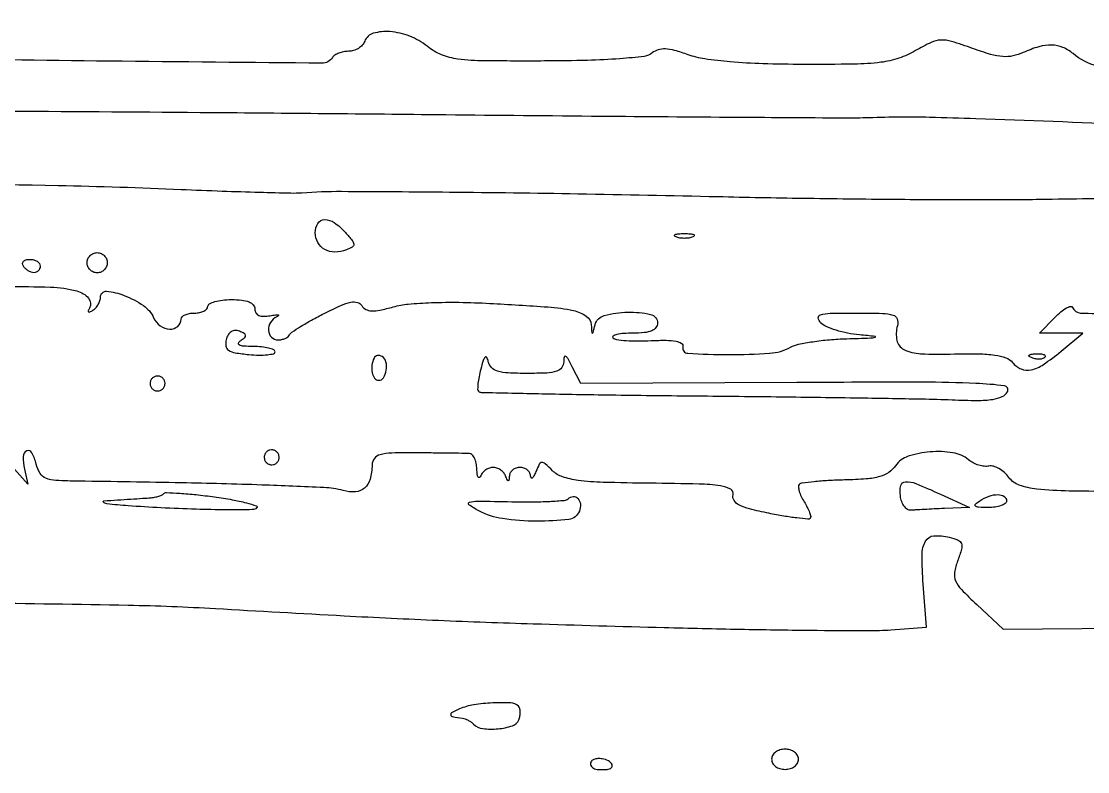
# Model space of a CAD drawing. Extents: x 0 to 5034, y 0 to 2560.
# Drawn here: x 908.2 to 1067.1, y 2196.7 to 2308.5 of the extents above; entities that cross this region are included whole.
import ezdxf

# ---------------------------------------------------------------- set-up
doc = ezdxf.new("R2010")
doc.units = 0

msp = doc.modelspace()

# ---------------------------------------------------------------- linework, layer by layer
for points in [[(1336.676578, 2318.858857, -0.00002), (1264.40431, 2319.816549, -0.099619)], [(1068.570134, 2301.821789, -0.121481), (1064.921259, 2303.652056, 0.078319), (1063.397851, 2304.586867, 0.093167), (1061.749922, 2304.935123, 0.076421), (1059.83766, 2304.684967, 0.036241), (1057.501631, 2303.818789, -0.05537), (1055.947114, 2303.308982, -0.071522), (1054.44999, 2303.213826, -0.051189), (1052.634631, 2303.547197, -0.015324), (1049.95632, 2304.418593, 0.011616), (1046.7782, 2305.478729, 0.084241), (1045.187331, 2305.687767, 0.103005), (1043.752922, 2305.332604, 0.021263), (1041.444582, 2304.099804, -0.052965), (1038.968358, 2302.972498, -0.049857), (1036.259684, 2302.361809, -0.026777), (1032.277321, 2302.088287, -0.00459), (1024.69284, 2302.043893, -0.007124), (1018.697003, 2302.149277, -0.013172), (1013.833315, 2302.432489, -0.015657), (1010.038603, 2302.873959, -0.048802), (1007.545279, 2303.496434, 0.01811), (1005.550541, 2304.126545, 0.055058), (1004.148742, 2304.352403, 0.083605), (1003.090375, 2304.227921, 0.102563), (1002.213093, 2303.761889, -0.144842), (1001.011546, 2303.246728, -0.010638), (997.401255, 2302.898772, -0.012242), (992.558253, 2302.654848, -0.005449), (986.167814, 2302.559347, -0.003209), (977.179601, 2302.580664, -0.028953), (973.256796, 2302.842625, -0.067042), (970.815991, 2303.487892, -0.070101), (968.673275, 2304.75, 0.074619), (966.069308, 2306.252432, 0.07363), (963.12706, 2306.933166, 0.090794), (960.648872, 2306.682712, 0.234823), (959.361626, 2305.5, -0.095434), (959.004701, 2304.926498, -0.066849), (958.41637, 2304.440625, -0.064522), (957.696159, 2304.112113, -0.074909), (956.952028, 2304, 0.045355), (956.208643, 2303.932429, 0.045614), (955.4911, 2303.731941, 0.049655), (954.901206, 2303.43758, 0.114278), (954.554053, 2303.08746, -0.262236), (953.004303, 2302.232157, -0.000438), (921.239823, 2302.533979, -0.001658), (891.603154, 2302.93988, -0.051289)], [(904.70368, 2295.09649, -0.000885), (934.860189, 2294.907063, -0.000561), (970, 2294.584683, 0.000346), (993.162058, 2294.362214, 0.000511), (1013.490625, 2294.201785, 0.000229), (1030.845005, 2294.090482, 0.009962), (1034.5, 2294.141531, -0.006453), (1039.2169, 2294.24052, -0.008371), (1043.541671, 2294.203048, -0.002688), (1050.435598, 2293.990772, -0.000128), (1073.5, 2293.150498, 0.002174), (1102.595487, 2292.209705, 0.001985), (1132.59759, 2291.489365, 0.002007), (1159.534698, 2291.057776, 0.005968), (1178, 2291.056495, -0.000814), (1184.119056, 2291.119146, -0.001083), (1189.68125, 2291.154983, -0.000762)], [(1074.432353, 2282.098919, 0.001257), (1060, 2281.911009, -0.004283), (1050.863757, 2281.847354, -0.001682), (1038.26875, 2281.909847, -0.001664), (1024.649613, 2282.068561, -0.002075), (1012, 2282.310608, 0.001528), (991.126627, 2282.732883, 0.001981), (971.984841, 2282.985775, 0.001422), (955.888858, 2283.088872, 0.019162), (950, 2282.884104, -0.02357), (948.345066, 2282.841155, -0.001634), (943.68125, 2282.955221, -0.002321), (938.119063, 2283.135295, -0.001743), (932, 2283.383207, 0.006085), (913.699843, 2283.965534, 0.00136), (882.45963, 2284.49421, 0.00137)], [(905.973056, 2268.925314, -0.013405), (912.522094, 2268.862576, -0.054153), (916.469715, 2268.287788, -0.151075), (918.212281, 2267.213, -0.329121), (918.334481, 2265.732185, 0.043144), (918.144303, 2265.355314, 0.359857), (918.198425, 2265.186211, 0.256051), (918.411802, 2265.171496, 0.030284), (918.845492, 2265.404508, 0.071063), (919.287173, 2265.773118, 0.052816), (919.660863, 2266.287895, 0.053329), (919.914736, 2266.862822, 0.077472), (920, 2267.409809, -0.439215), (920.90795, 2268.244021, -0.072793), (923.509797, 2267.63501, -0.056182), (926.382459, 2266.111962, -0.136722), (927.912399, 2264.292919, 0.131712), (928.901675, 2263.092921, 0.144489), (930.324092, 2262.601817, 0.193518), (931.50486, 2263.015326, 0.216184), (932, 2264.106989, -0.208972), (932.149216, 2264.448422, -0.081888), (932.5875, 2264.737678, -0.06238), (933.234328, 2264.934472, -0.042713), (934, 2265, 0.048028), (934.765418, 2265.073693, 0.068025), (935.4125, 2265.29375, 0.088204), (935.848523, 2265.618118, 0.191087), (936, 2266, -0.277684), (936.232098, 2266.385692, -0.052312), (937.028125, 2266.70625, -0.042582), (938.158889, 2266.927458, -0.027026), (939.5, 2267, -0.026442), (941.049011, 2266.918025, -0.069194), (942.127835, 2266.649544, -0.114412), (942.765787, 2266.203753, -0.185343), (943, 2265.59362, 0.134984), (943.156417, 2265.024786, 0.156254), (943.575753, 2264.653944, 0.106399), (944.276711, 2264.510319, 0.043416), (945.25, 2264.604708, -0.012417), (946.055407, 2264.733546, -0.077386), (946.471875, 2264.724934, -0.603897), (946.508105, 2264.611477, -0.087584), (946.25, 2264.427755, 0.147152), (945.336065, 2263.599774, 0.148855), (945.035845, 2262.408901, 0.179992), (945.464608, 2261.408075, 0.205281), (946.416667, 2261, 0.048968), (946.983289, 2261.055626, 0.052342), (947.515104, 2261.220313, 0.058488), (947.936478, 2261.462547, 0.12921), (948.166667, 2261.75, -0.141569), (948.503651, 2262.150494, -0.008829), (949.818308, 2262.997563, -0.012486), (951.450032, 2263.953067, -0.008908), (953.321189, 2264.943831, -0.012019), (955.784129, 2266.118751, -0.054156), (957.299172, 2266.608856, -0.113937), (958.2811, 2266.58702, -0.194418), (958.932861, 2266.108633, 0.133503), (959.53004, 2265.550308, 0.111826), (960.369982, 2265.323603, 0.06254), (961.625325, 2265.429327, 0.01595), (963.611672, 2265.917178, -0.045296), (965.858381, 2266.331126, -0.01383), (969.310539, 2266.552419, -0.012832), (973.451721, 2266.596703, -0.009679), (978, 2266.44051, -0.004041), (986.647762, 2265.905669, -0.034857), (990.474363, 2265.368225, -0.099606), (992.36825, 2264.55008, -0.228229), (993.116001, 2263.230948, 0.002432), (993.197712, 2262.094545, 0.401551), (993.282825, 2262.018304, 0.329561), (993.382888, 2262.097567, 0.00214), (993.689326, 2263.25, -0.27116), (995.068375, 2264.629605, -0.057355), (998.574631, 2265.128823, -0.061219), (1001.951735, 2264.805525, -0.351788), (1003, 2263.5, -0.168397), (1002.766017, 2262.824968, -0.129504), (1002.138889, 2262.352273, -0.073692), (1001.031879, 2262.07996, -0.023525), (999.333333, 2262, 0.01773), (997.972766, 2261.95174, 0.039237), (996.946438, 2261.797312, 0.078169), (996.389028, 2261.572214, 0.488113), (996.356668, 2261.309998, 0.163822), (996.875764, 2261.0524, 0.015359), (998.313268, 2260.900668, 0.01842), (1000.082359, 2260.834097, 0.013452), (1002.048493, 2260.885472, -0.014006), (1004.287275, 2260.94149, -0.046095), (1005.756809, 2260.801288, -0.092608), (1006.571934, 2260.483317, -0.322226), (1006.775158, 2259.989951, 0.466751), (1007.515138, 2258.997499, 0.012898), (1013.605326, 2258.809102, 0.018836), (1019.707304, 2259.007716, 0.105689), (1022.827368, 2259.90761, -0.069725), (1024.008661, 2260.341727, -0.015619), (1026.124178, 2260.730431, -0.015913), (1028.616636, 2261.027567, -0.014795), (1031.184259, 2261.174707, 0.001219), (1034.749712, 2261.282033, 0.063036), (1035.431225, 2261.390922, 0.822539), (1035.419886, 2261.51627, 0.003838), (1033.11445, 2261.738828, -0.026646), (1031.330231, 2261.993618, -0.027186), (1029.595366, 2262.435641, -0.028222), (1028.138317, 2262.984524, -0.092438), (1027.293022, 2263.564121, -0.171395), (1026.950857, 2264.279923, -0.367962), (1027.271597, 2264.75, -0.061648), (1028.727502, 2264.960704, -0.005146), (1032.545203, 2265, -0.00615), (1036.518457, 2264.951124, -0.067968), (1038.084633, 2264.697846, -0.237391), (1038.69568, 2264.114499, -0.150678), (1038.739199, 2263.110698, 0.113655), (1038.67437, 2260.909245, 0.232531), (1039.699494, 2259.571452, 0.105222), (1042.186489, 2258.935506, 0.016785), (1047.238399, 2258.89961, -0.010365), (1050.854177, 2258.920337, -0.032354), (1053.279051, 2258.726706, -0.049622), (1054.912218, 2258.320925, -0.13465), (1055.881223, 2257.643117, 0.118625), (1057.190309, 2256.66452, 0.158937), (1058.65672, 2256.531382, 0.092957), (1060.510317, 2257.337178, 0.024102), (1063.124816, 2259.298662), (1066.385557, 2262), (1063.157502, 2262), (1059.929448, 2262), (1062.214724, 2264.346097, -0.024033), (1063.115275, 2265.185845, -0.045587), (1063.926617, 2265.754488, -0.070367), (1064.538756, 2265.998767, -0.37489), (1064.833333, 2265.846097, 0.297637), (1066.04019, 2264.990097, 0.018565), (1070.630076, 2264.984473, 0.018205)], [(1076.168542, 2238.32356, -0.002042), (1064.320542, 2238.480093, -0.021737), (1059.508744, 2238.772827, -0.058788), (1056.902078, 2239.360297, -0.150234), (1055.36283, 2240.5, 0.052159), (1054.686199, 2241.241878, 0.053376), (1053.875586, 2241.821181, 0.058897), (1053.059061, 2242.162732, 0.120695), (1052.3701, 2242.189127, -0.080216), (1051.679637, 2242.160216, -0.045343), (1050.858165, 2242.334333, -0.043817), (1050.040081, 2242.667809, -0.054574), (1049.355419, 2243.119991, 0.134573), (1047.024741, 2244.175339, 0.059319), (1043.616043, 2244.308854, 0.05981), (1040.343261, 2243.649421, 0.161759), (1038.465391, 2242.254051, -0.09137), (1037.452642, 2241.257075, -0.080694), (1036.10748, 2240.633179, -0.049595), (1034.106811, 2240.281241, -0.013105), (1030.859862, 2240.122631, 0.007863), (1028.441154, 2240.029883, 0.011487), (1026.315744, 2239.865849, 0.007092), (1024.556791, 2239.664134, 0.165752), (1024.112304, 2239.445637, 0.223076), (1023.989039, 2239.104177, 0.046947), (1024.109755, 2238.463922, 0.040812), (1024.405585, 2237.682157, 0.028735), (1024.857143, 2236.857143, -0.021524), (1025.318823, 2236.04176, -0.032095), (1025.643891, 2235.289724, -0.033296), (1025.817672, 2234.679085, -0.254301), (1025.735974, 2234.40264, -0.224206), (1025.390688, 2234.278834, -0.006182), (1023.764572, 2234.457114, -0.011597), (1021.820384, 2234.740528, -0.007561), (1019.590174, 2235.153437, -0.012055), (1016.710207, 2235.804417, -0.057586), (1015.135949, 2236.399591, -0.131328), (1014.395492, 2237.072527, -0.209644), (1014.262536, 2237.903418, 0.343234), (1013.897318, 2238.751503, 0.091262), (1012.403407, 2239.248013, 0.028852), (1009.189168, 2239.509468, 0.003265), (1001.884347, 2239.633272, -0.004578), (994.915706, 2239.769678, -0.024858), (991.149614, 2240.065672, -0.047863), (988.831697, 2240.593241, -0.117018), (987.35136, 2241.505783, 0.013315), (986.247132, 2242.552717, 0.199053), (985.75636, 2242.725865, 0.268118), (985.370853, 2242.474555, 0.023698), (984.876346, 2241.372511, -0.022268), (984.58662, 2240.721866, -0.112907), (984.336058, 2240.417238, -0.447889), (984.163273, 2240.449498, -0.122572), (984.070285, 2240.75, 0.116737), (983.928686, 2241.226958, 0.094647), (983.580021, 2241.632812, 0.087394), (983.078265, 2241.905603, 0.081084), (982.5, 2242, 0.080979), (981.921074, 2241.905619, 0.086824), (981.417434, 2241.632812, 0.093931), (981.065889, 2241.226981, 0.116386), (980.921053, 2240.75, -0.011437), (980.864758, 2240.096611, -0.382689), (980.757018, 2240, -0.295955), (980.617987, 2240.090194, -0.009076), (980.337719, 2240.75, 0.08298), (980.045311, 2241.227887, 0.064791), (979.58983, 2241.632812, 0.064977), (979.047415, 2241.906662, 0.084643), (978.5, 2242, 0.084643), (977.952585, 2241.906662, 0.064977), (977.41017, 2241.632812, 0.064791), (976.954689, 2241.227887, 0.08298), (976.662281, 2240.75, -0.134342), (976.465905, 2240.492009, -0.451325), (976.282867, 2240.528125, -0.102704), (976.140307, 2240.953487, -0.020908), (976.078947, 2241.75, 0.042147), (975.975205, 2242.615334, 0.058602), (975.729441, 2243.355382, 0.073984), (975.388666, 2243.869437, 0.198081), (975, 2244.055556, 0.009821), (974.3278, 2244.079668, 0.000594), (972.310938, 2244.109975, 0.000888), (969.908384, 2244.138953, 0.000657), (967.25, 2244.1628, 0.007378), (963.396976, 2244.135448, 0.059648), (961.649522, 2243.887392, 0.164979), (960.803481, 2243.324372, 0.160503), (960.462786, 2242.356048, -0.060575), (960.162693, 2240.242226, -0.147753), (959.341643, 2238.919177, -0.16617), (958.000083, 2238.363526, -0.08187), (956.140906, 2238.550127, 0.054298), (953.294217, 2238.994691, 0.002825), (944.022037, 2239.373005, 0.00397), (932.063508, 2239.698234, 0.001925), (916.769052, 2239.933798, -0.010233), (913.359665, 2240.04299, -0.082758), (911.83687, 2240.379712, -0.164012), (910.984042, 2241.109617, -0.073098), (910.412379, 2242.493089, 0.059281), (909.773437, 2244.16855, 0.391209), (909.000996, 2244.443734, 0.300252), (908.469914, 2243.63989, 0.052958), (908.669852, 2241.749004), (909.151944, 2239.5), (907.16568, 2241.75, 0.083958)], [(901.77715, 2221.815429, -0.002135), (924.129395, 2221.475714, -0.009758), (937.108377, 2220.96951, 0.001164), (956.299164, 2219.890429, 0.002901), (970.336311, 2219.215555, 0.002871), (984.464745, 2218.699662, 0.001119), (1004, 2218.142364, 0.001747), (1015.300362, 2217.884788, 0.002254), (1025.679072, 2217.731293, 0.00171), (1034.377453, 2217.671622, 0.019859), (1037.77982, 2217.795089), (1043.059641, 2218.197049), (1042.593232, 2224.578698, -0.016921), (1042.420012, 2229.004575, -0.128213), (1042.932126, 2231.012228, -0.255208), (1044.176134, 2231.803046, -0.078263), (1046.470919, 2231.596655, -0.037427), (1047.781042, 2231.161441, -0.209646), (1048.279426, 2230.639116, -0.159049), (1048.3065, 2229.823608, -0.019666), (1047.736879, 2228.11387, 0.049244), (1047.261397, 2226.344417, 0.14392), (1047.413358, 2225.102648, 0.090285), (1048.275164, 2223.809165, 0.012656), (1050.572795, 2221.546738), (1054.5, 2217.87076), (1078, 2218.105378, -0.00379)]]:
    msp.add_lwpolyline(points, format="xyb")
for points in [[(956.481132, 2277.020849, -0.013337), (957.509839, 2275.821336, -0.156981), (957.729798, 2275.255576, -0.27953), (957.510093, 2274.839435, -0.043397), (956.636119, 2274.41386, -0.091223), (954.912156, 2274.092194, -0.127223), (953.399029, 2274.479471, -0.142207), (952.375458, 2275.504629, -0.126189), (952, 2276.968615, -0.137112), (952.389342, 2278.361719, -0.259098), (953.372611, 2278.923007, -0.156496), (954.83271, 2278.473237, -0.056546)], [(1008.25, 2276.337719, -0.057986), (1007.679992, 2276.181385, -0.037979), (1007, 2276.12966, -0.037979), (1006.320008, 2276.181385, -0.057986), (1005.75, 2276.337719, -0.174857), (1005.540618, 2276.525001, -0.447206), (1005.601562, 2276.693942, -0.078554), (1006.10856, 2276.810911, -0.017491), (1007, 2276.842105, -0.017491), (1007.89144, 2276.810911, -0.078554), (1008.398438, 2276.693942, -0.447206), (1008.459382, 2276.525001, -0.174857)], [(921, 2272.5, -0.099038), (920.885486, 2271.927543, -0.097945), (920.559375, 2271.440625, -0.097945), (920.072457, 2271.114514, -0.099038), (919.5, 2271, -0.099038), (918.927543, 2271.114514, -0.097945), (918.440625, 2271.440625, -0.097945), (918.114514, 2271.927543, -0.099038), (918, 2272.5, -0.099038), (918.114514, 2273.072457, -0.097945), (918.440625, 2273.559375, -0.097945), (918.927543, 2273.885486, -0.099038), (919.5, 2274, -0.099038), (920.072457, 2273.885486, -0.097945), (920.559375, 2273.559375, -0.097945), (920.885486, 2273.072457, -0.099038)], [(911, 2272, -0.092995), (910.928382, 2271.618268, -0.096318), (910.723586, 2271.29375, -0.099231), (910.418051, 2271.076556, -0.105429), (910.059017, 2271, -0.089642), (909.653442, 2271.073302, -0.053229), (909.2129, 2271.29375, -0.051032), (908.806203, 2271.617485, -0.06081), (908.5, 2272, -0.139169), (908.392057, 2272.379648, -0.191142), (908.521475, 2272.70625, -0.138808), (908.889346, 2272.926733, -0.066118), (909.440983, 2273, -0.062283), (910.037096, 2272.925455, -0.080552), (910.542039, 2272.70625, -0.097988), (910.879982, 2272.381379, -0.153634)], [(938.716677, 2261.024572, 0.105115), (938.672937, 2260.080911, 0.211065), (939.073151, 2259.468941, 0.103418), (940.067451, 2259.083857, 0.017082), (942.118141, 2258.817343, 0.018682), (943.606359, 2258.731352, 0.031167), (944.859704, 2258.783968, 0.033202), (945.778594, 2258.942315, 0.346376), (946, 2259.223574, 0.300631), (945.800416, 2259.525515, 0.040947), (945.045313, 2259.776423, 0.036046), (943.995564, 2259.953266, 0.022534), (942.75, 2260.015313, -0.015019), (941.353841, 2260.063846, -0.089601), (940.649527, 2260.238824, -0.403888), (940.536666, 2260.52069, -0.15599), (940.833846, 2260.876149, 0.029502), (941.487592, 2261.346784, 0.253864), (941.619919, 2261.668131, 0.25064), (941.423136, 2261.957154, 0.028875), (940.682382, 2262.29164, 0.103419), (940.037885, 2262.395849, 0.132456), (939.46758, 2262.213679, 0.116792), (939.016272, 2261.744237, 0.069461)], [(960.754232, 2258.266312, 0.084697), (960.436116, 2257.221291, 0.082939), (960.479003, 2256.121909, 0.104464), (960.84371, 2255.288862, 0.234312), (961.437328, 2254.972506, 0.26629), (962.162879, 2255.360605, 0.1021), (962.575922, 2256.472687, 0.093314), (962.533019, 2257.735512, 0.201974), (961.980032, 2258.512341, 0.086456), (961.629461, 2258.652808, 0.102024), (961.272696, 2258.654687, 0.11056), (960.965717, 2258.518222, 0.11748)], [(976.655463, 2256.632001, 0.015768), (976.396979, 2255.503454, 0.022416), (976.24443, 2254.485846, 0.019521), (976.190753, 2253.660445, 0.205653), (976.313323, 2253.353343, 0.19302), (976.7115, 2253.183094, 0.000227), (985.823579, 2252.980362, 0.001985), (996.048201, 2252.79812, 0.001214), (1008.111991, 2252.660291, -0.000703), (1020.671889, 2252.529639, -0.000851), (1032.45171, 2252.370484, -0.000719), (1042.366306, 2252.205388, -0.005874), (1046.893831, 2252.070269, 0.008921), (1050.679638, 2251.980377, 0.037856), (1052.938571, 2252.138258, 0.069455), (1054.338055, 2252.546967, 0.160806), (1055.135463, 2253.277575, 0.531728), (1054.695425, 2254.149872, 0.020644), (1050.425582, 2254.513231, 0.010886), (1042.426909, 2254.68796, 0.001152), (1023.773142, 2254.646255), (991.563022, 2254.5), (990.296253, 2257, 0.010691), (989.664809, 2258.182752, 0.133162), (989.311631, 2258.542251, 0.512532), (989.089318, 2258.443572, 0.049385), (989.014742, 2257.75, -0.15703), (988.72364, 2256.871395, -0.158349), (987.975445, 2256.331299, -0.066837), (986.489583, 2256.064471, -0.011052), (983.573324, 2256, -0.012659), (980.740027, 2256.071746, -0.060725), (979.151291, 2256.347628, -0.122484), (978.248967, 2256.884821, -0.14657), (977.777455, 2257.75, 0.061494), (977.56451, 2258.370172, 0.514533), (977.31786, 2258.411699, 0.121611), (977.031126, 2257.93889, 0.011606)], [(1060.729167, 2258.395833, -0.126455), (1060.402231, 2258.202593, -0.060344), (1059.916927, 2258.123424, -0.05415), (1059.359369, 2258.160852, -0.051402), (1058.8125, 2258.316886, -0.054073), (1058.395823, 2258.538436, -0.470617), (1058.37858, 2258.720685, -0.168741), (1058.670344, 2258.862007, -0.018894), (1059.416667, 2258.921053, -0.028489), (1060.112848, 2258.910055, -0.077125), (1060.592839, 2258.799335, -0.208169), (1060.77538, 2258.614691, -0.296942)], [(927.552786, 2255.08541, 0.099038), (927.401684, 2254.679226, 0.097945), (927.417584, 2254.244476, 0.097945), (927.597789, 2253.848514, 0.099038), (927.91459, 2253.552786, 0.099038), (928.320774, 2253.401684, 0.097945), (928.755524, 2253.417584, 0.097945), (929.151486, 2253.597789, 0.099038), (929.447214, 2253.91459, 0.099038), (929.598316, 2254.320774, 0.097945), (929.582416, 2254.755524, 0.097945), (929.402211, 2255.151486, 0.099038), (929.08541, 2255.447214, 0.099038), (928.679226, 2255.598316, 0.097945), (928.244476, 2255.582416, 0.097945), (927.848514, 2255.402211, 0.099038)], [(944.552786, 2244.08541, 0.099038), (944.401684, 2243.679226, 0.097945), (944.417584, 2243.244476, 0.097945), (944.597789, 2242.848514, 0.099038), (944.91459, 2242.552786, 0.099038), (945.320774, 2242.401684, 0.097945), (945.755524, 2242.417584, 0.097945), (946.151486, 2242.597789, 0.099038), (946.447214, 2242.91459, 0.099038), (946.598316, 2243.320774, 0.097945), (946.582416, 2243.755524, 0.097945), (946.402211, 2244.151486, 0.099038), (946.08541, 2244.447214, 0.099038), (945.679226, 2244.598316, 0.097945), (945.244476, 2244.582416, 0.097945), (944.848514, 2244.402211, 0.099038)], [(1045.140796, 2238.021962), (1049.5, 2236.043924), (1045.75, 2235.871962, 0.001023), (1044.222647, 2235.79879, 0.001105), (1042.734375, 2235.721139, 0.001041), (1041.458025, 2235.64905, 0.005332), (1040.75, 2235.6, -0.170216), (1040.248428, 2235.732018, -0.086624), (1039.773319, 2236.190312, -0.06971), (1039.395292, 2236.896662, -0.05283), (1039.180449, 2237.75, -0.090013), (1039.23951, 2239.284804, -0.338952), (1039.929997, 2239.865443, -0.108638), (1041.481198, 2239.597843, -0.00968)], [(943.263516, 2235.952132, -0.180086), (942.605953, 2235.698965, -0.003205), (938.758658, 2235.680676, -0.00758), (934.22925, 2235.756854, -0.00493), (929, 2235.975758, -0.003927), (924.110995, 2236.267249, -0.013367), (920.934375, 2236.567178, -0.154505), (920.427213, 2236.798213, -0.662651), (920.5, 2237.008192, -0.000077), (922.538674, 2237.144021, -0.000083), (924.529657, 2237.27603, -0.000079), (926.239766, 2237.38886, -0.000395), (927.196703, 2237.451087, 0.025319), (927.883569, 2237.530269, 0.026948), (928.544513, 2237.677571, 0.027868), (929.094952, 2237.865426, 0.100534), (929.402388, 2238.069054, -0.208455), (929.837821, 2238.240138, -0.006232), (931.835094, 2238.141969, -0.011421), (934.227579, 2237.939521, -0.007522), (936.969201, 2237.602534, -0.010206), (939.623883, 2237.180229, -0.019568), (941.729511, 2236.715334, -0.019759), (943.201691, 2236.266468, -0.573314)], [(991.349337, 2235.467975, -0.278868), (989.780034, 2234.248844, -0.030131), (984.997168, 2233.97923, -0.03537), (979.917249, 2234.35912, -0.086315), (976.364307, 2235.526903, -0.030916), (974.896206, 2236.430182, -0.633591), (974.963917, 2236.819743, -0.070924), (976.160508, 2236.973242, -0.002072), (981.270146, 2236.880383, 0.007595), (984.292444, 2236.858846, 0.01126), (986.939741, 2236.939831, 0.00659), (989.138557, 2237.085786, 0.17834), (989.659626, 2237.326293, -0.184733), (990.414134, 2237.663282, -0.225612), (991.12186, 2237.37312, -0.163821), (991.496362, 2236.518851, -0.114194)], [(1055, 2237, -0.242407), (1054.80301, 2236.617555, -0.069028), (1054.192188, 2236.298248, -0.052836), (1053.303322, 2236.082357, -0.03458), (1052.25, 2236.015313, -0.011096), (1050.849063, 2236.054211, -0.155556), (1050.383071, 2236.228862, -0.461139), (1050.371881, 2236.512621, -0.043106), (1051, 2237, -0.05437), (1052.417104, 2237.711128, -0.089354), (1053.7337, 2237.948307, -0.147327), (1054.636788, 2237.676305, -0.251537)], [(973.5, 2206, 0.015814), (972.3109, 2205.443848, 0.363874), (972.173877, 2205.123098, 0.280303), (972.470591, 2204.857573, 0.011969), (973.916667, 2204.625, -0.055489), (974.32214, 2204.523023, -0.031558), (974.784375, 2204.316406, -0.031142), (975.229118, 2204.04635, -0.044385), (975.583333, 2203.75, 0.166171), (976.95917, 2203.075074, 0.055856), (979.226183, 2203.040757, 0.05622), (981.376136, 2203.496264, 0.224482), (982.32411, 2204.402234, 0.04759), (982.485639, 2204.982947, 0.05155), (982.528541, 2205.568156, 0.057779), (982.454829, 2206.072034, 0.131935), (982.264432, 2206.402234, 0.186441), (981.142008, 2206.899106, 0.023494), (978.439212, 2206.902128, 0.028374), (975.600273, 2206.609842, 0.061711)], [(1020, 2198.5, 0.130775), (1020.153209, 2197.924246, 0.10214), (1020.583333, 2197.4375, 0.08892), (1021.230589, 2197.111864, 0.072314), (1022, 2197, 0.072314), (1022.769411, 2197.111864, 0.08892), (1023.416667, 2197.4375, 0.10214), (1023.846791, 2197.924246, 0.130775), (1024, 2198.5, 0.130775), (1023.846791, 2199.075754, 0.10214), (1023.416667, 2199.5625, 0.08892), (1022.769411, 2199.888136, 0.072314), (1022, 2200, 0.072314), (1021.230589, 2199.888136, 0.08892), (1020.583333, 2199.5625, 0.10214), (1020.153209, 2199.075754, 0.130775)], [(993, 2197.911516, 0.108912), (993.076658, 2197.563763, 0.099759), (993.29375, 2197.267758, 0.095344), (993.618216, 2197.069259, 0.089971), (994, 2197), (994.853125, 2197), (995.5, 2197, 0.175747), (996.111709, 2197.221864, 0.342949), (996.215729, 2197.700136, 0.160477), (995.675772, 2198.262761, 0.085705), (994.75, 2198.566187, 0.04951), (994.08009, 2198.597554, 0.076606), (993.514063, 2198.479826, 0.105714), (993.136689, 2198.238673, 0.200506)]]:
    msp.add_lwpolyline(points, format="xyb", close=True)

doc.saveas('drawing.dxf')
